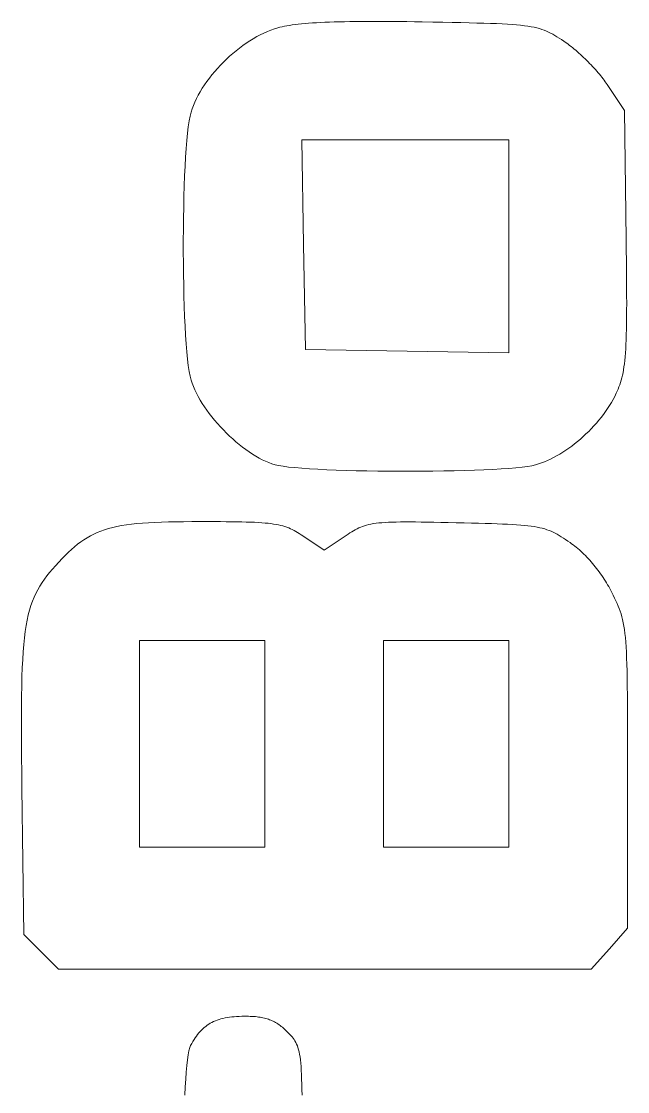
# Model space of a CAD drawing. Header units: millimetres. Extents: x -3 to 1890, y 0 to 300.
# Drawn here: x 24.93 to 48.34, y 165.56 to 206.87 of the extents above; entities that cross this region are included whole.
import ezdxf

# ---------------------------------------------------------------- set-up
doc = ezdxf.new("R2010")
doc.units = ezdxf.units.MM
doc.layers.add('Etch', color=1, linetype='CONTINUOUS', lineweight=0, true_color=0xff0000)

msp = doc.modelspace()

# ---------------------------------------------------------------- linework, layer by layer
at = {"layer": 'Etch'}
for p, q in [((34.567, 206.536), (34.703, 206.584)), ((34.703, 206.584), (34.837, 206.625)), ((34.837, 206.625), (34.914, 206.646)), ((34.914, 206.646), (34.997, 206.665)), ((34.997, 206.665), (35.086, 206.683)), ((35.086, 206.683), (35.18, 206.701)), ((35.18, 206.701), (35.282, 206.718)), ((35.282, 206.718), (35.389, 206.733)), ((35.389, 206.733), (35.503, 206.748)), ((35.503, 206.748), (35.623, 206.762)), ((35.623, 206.762), (35.75, 206.776)), ((35.75, 206.776), (35.884, 206.788)), ((35.884, 206.788), (36.024, 206.799)), ((36.024, 206.799), (36.171, 206.81)), ((36.171, 206.81), (36.326, 206.82)), ((36.326, 206.82), (36.487, 206.828)), ((36.487, 206.828), (36.656, 206.836)), ((36.656, 206.836), (36.831, 206.844)), ((36.831, 206.844), (37.015, 206.85)), ((37.015, 206.85), (37.205, 206.855)), ((37.205, 206.855), (37.403, 206.86)), ((37.403, 206.86), (37.609, 206.864)), ((37.609, 206.864), (37.823, 206.867)), ((37.823, 206.867), (38.044, 206.869)), ((38.044, 206.869), (38.274, 206.871)), ((38.274, 206.871), (38.511, 206.871)), ((38.511, 206.871), (38.756, 206.871)), ((38.756, 206.871), (39.01, 206.87)), ((39.01, 206.87), (39.272, 206.868)), ((39.272, 206.868), (39.543, 206.865)), ((39.543, 206.865), (39.821, 206.862)), ((39.821, 206.862), (40.109, 206.858)), ((40.109, 206.858), (40.405, 206.853)), ((40.405, 206.853), (40.819, 206.845)), ((40.819, 206.845), (41.207, 206.838)), ((41.207, 206.838), (41.569, 206.831)), ((41.569, 206.831), (41.908, 206.824)), ((41.908, 206.824), (42.224, 206.817)), ((42.224, 206.817), (42.518, 206.809)), ((42.518, 206.809), (42.791, 206.801)), ((42.791, 206.801), (43.045, 206.793)), ((43.045, 206.793), (43.28, 206.784)), ((43.28, 206.784), (43.497, 206.774)), ((43.497, 206.774), (43.698, 206.763)), ((43.698, 206.763), (43.883, 206.75)), ((43.883, 206.75), (44.054, 206.737)), ((44.054, 206.737), (44.212, 206.722)), ((44.212, 206.722), (44.357, 206.705)), ((44.357, 206.705), (44.492, 206.687)), ((44.492, 206.687), (44.616, 206.667)), ((44.616, 206.667), (44.731, 206.645)), ((44.731, 206.645), (44.837, 206.62)), ((44.837, 206.62), (44.937, 206.594)), ((44.937, 206.594), (45.032, 206.565)), ((45.032, 206.565), (45.121, 206.533)), ((33.751, 206.121), (33.886, 206.204)), ((33.886, 206.204), (34.022, 206.282)), ((34.022, 206.282), (34.158, 206.355)), ((34.158, 206.355), (34.294, 206.421)), ((34.294, 206.421), (34.431, 206.482)), ((34.431, 206.482), (34.567, 206.536)), ((45.121, 206.533), (45.206, 206.498)), ((45.206, 206.498), (45.289, 206.461)), ((45.289, 206.461), (45.37, 206.42)), ((45.37, 206.42), (45.451, 206.377)), ((45.451, 206.377), (45.532, 206.33)), ((45.532, 206.33), (45.614, 206.28)), ((45.614, 206.28), (45.699, 206.226)), ((45.699, 206.226), (45.788, 206.168)), ((45.788, 206.168), (45.881, 206.106)), ((33.098, 205.636), (33.225, 205.741)), ((33.225, 205.741), (33.354, 205.843)), ((33.354, 205.843), (33.485, 205.94)), ((33.485, 205.94), (33.617, 206.033)), ((33.617, 206.033), (33.751, 206.121)), ((45.881, 206.106), (45.935, 206.069)), ((45.935, 206.069), (45.991, 206.03)), ((45.991, 206.03), (46.047, 205.989)), ((46.047, 205.989), (46.104, 205.946)), ((46.104, 205.946), (46.162, 205.901)), ((46.162, 205.901), (46.221, 205.854)), ((46.221, 205.854), (46.28, 205.805)), ((46.28, 205.805), (46.34, 205.755)), ((46.34, 205.755), (46.399, 205.703)), ((32.733, 205.298), (32.852, 205.414)), ((32.852, 205.414), (32.973, 205.527)), ((32.973, 205.527), (33.098, 205.636)), ((46.399, 205.703), (46.46, 205.65)), ((46.46, 205.65), (46.52, 205.596)), ((46.52, 205.596), (46.58, 205.541)), ((46.58, 205.541), (46.64, 205.484)), ((46.64, 205.484), (46.699, 205.427)), ((46.699, 205.427), (46.758, 205.369)), ((46.758, 205.369), (46.817, 205.31)), ((32.292, 204.809), (32.396, 204.935)), ((32.396, 204.935), (32.505, 205.058)), ((32.505, 205.058), (32.617, 205.18)), ((32.617, 205.18), (32.733, 205.298)), ((46.817, 205.31), (46.875, 205.251)), ((46.875, 205.251), (46.932, 205.191)), ((46.932, 205.191), (46.989, 205.132)), ((46.989, 205.132), (47.044, 205.071)), ((47.044, 205.071), (47.099, 205.011)), ((47.099, 205.011), (47.152, 204.951)), ((47.152, 204.951), (47.203, 204.891)), ((32.005, 204.422), (32.096, 204.553)), ((32.096, 204.553), (32.192, 204.682)), ((32.192, 204.682), (32.292, 204.809)), ((47.203, 204.891), (47.254, 204.832)), ((47.254, 204.832), (47.302, 204.773)), ((47.302, 204.773), (47.349, 204.714)), ((47.349, 204.714), (47.394, 204.656)), ((47.394, 204.656), (47.437, 204.599)), ((47.437, 204.599), (47.479, 204.543)), ((47.479, 204.543), (47.518, 204.487)), ((31.764, 204.025), (31.839, 204.158)), ((31.839, 204.158), (31.919, 204.291)), ((31.919, 204.291), (32.005, 204.422)), ((47.518, 204.487), (47.554, 204.433)), ((47.554, 204.433), (48.221, 203.427)), ((31.576, 203.626), (31.632, 203.759)), ((31.632, 203.759), (31.695, 203.892)), ((31.695, 203.892), (31.764, 204.025)), ((31.446, 203.213), (31.483, 203.362)), ((31.483, 203.362), (31.526, 203.493)), ((31.526, 203.493), (31.576, 203.626)), ((48.221, 203.427), (48.285, 198.455)), ((31.378, 202.807), (31.411, 203.027)), ((31.411, 203.027), (31.446, 203.213)), ((31.321, 202.274), (31.349, 202.555)), ((31.349, 202.555), (31.378, 202.807)), ((31.296, 201.966), (31.321, 202.274)), ((39.758, 202.302), (35.765, 202.302)), ((35.765, 202.302), (35.832, 198.255)), ((43.751, 202.302), (39.758, 202.302)), ((39.758, 202.302), (39.758, 202.302)), ((43.751, 198.189), (43.751, 202.302)), ((31.254, 201.28), (31.274, 201.634)), ((31.274, 201.634), (31.296, 201.966)), ((31.236, 200.908), (31.254, 201.28)), ((31.221, 200.518), (31.236, 200.908)), ((31.209, 200.115), (31.221, 200.518)), ((31.199, 199.7), (31.209, 200.115)), ((31.191, 199.276), (31.199, 199.7)), ((31.186, 198.846), (31.191, 199.276)), ((31.184, 198.412), (31.186, 198.846)), ((31.184, 197.977), (31.184, 198.412)), ((48.285, 198.455), (48.29, 198.039)), ((31.186, 197.543), (31.184, 197.977)), ((35.832, 198.255), (35.898, 194.208)), ((43.751, 194.075), (43.751, 198.189)), ((48.29, 198.039), (48.295, 197.645)), ((31.191, 197.113), (31.186, 197.543)), ((48.295, 197.645), (48.299, 197.273)), ((31.199, 196.69), (31.191, 197.113)), ((48.299, 197.273), (48.302, 196.923)), ((31.209, 196.275), (31.199, 196.69)), ((48.302, 196.923), (48.304, 196.592)), ((31.221, 195.871), (31.209, 196.275)), ((48.304, 196.592), (48.305, 196.282)), ((48.305, 196.282), (48.306, 195.989)), ((31.236, 195.482), (31.221, 195.871)), ((48.306, 195.989), (48.305, 195.715)), ((31.254, 195.109), (31.236, 195.482)), ((48.303, 195.458), (48.301, 195.218)), ((48.305, 195.715), (48.303, 195.458)), ((31.274, 194.756), (31.254, 195.109)), ((48.297, 194.992), (48.292, 194.782)), ((48.301, 195.218), (48.297, 194.992)), ((31.296, 194.423), (31.274, 194.756)), ((48.285, 194.585), (48.278, 194.402)), ((48.292, 194.782), (48.285, 194.585)), ((31.321, 194.116), (31.296, 194.423)), ((35.898, 194.208), (39.824, 194.142)), ((48.269, 194.231), (48.259, 194.071)), ((48.278, 194.402), (48.269, 194.231)), ((31.349, 193.834), (31.321, 194.116)), ((31.378, 193.582), (31.349, 193.834)), ((39.824, 194.142), (43.751, 194.075)), ((48.233, 193.783), (48.219, 193.653)), ((48.247, 193.922), (48.233, 193.783)), ((48.259, 194.071), (48.247, 193.922)), ((31.411, 193.362), (31.378, 193.582)), ((31.446, 193.177), (31.411, 193.362)), ((48.184, 193.418), (48.164, 193.31)), ((48.202, 193.532), (48.184, 193.418)), ((48.219, 193.653), (48.202, 193.532)), ((31.483, 193.028), (31.446, 193.177)), ((31.524, 192.903), (31.483, 193.028)), ((48.067, 192.932), (48.038, 192.846)), ((48.094, 193.021), (48.067, 192.932)), ((48.119, 193.113), (48.094, 193.021)), ((48.143, 193.209), (48.119, 193.113)), ((48.164, 193.31), (48.143, 193.209)), ((31.572, 192.776), (31.524, 192.903)), ((31.628, 192.648), (31.572, 192.776)), ((31.69, 192.518), (31.628, 192.648)), ((31.759, 192.388), (31.69, 192.518)), ((47.9, 192.515), (47.843, 192.396)), ((47.938, 192.597), (47.9, 192.515)), ((47.9, 192.515), (47.9, 192.515)), ((47.973, 192.68), (47.938, 192.597)), ((48.006, 192.763), (47.973, 192.68)), ((48.038, 192.846), (48.006, 192.763)), ((31.834, 192.256), (31.759, 192.388)), ((31.915, 192.124), (31.834, 192.256)), ((32.001, 191.993), (31.915, 192.124)), ((47.714, 192.161), (47.643, 192.044)), ((47.781, 192.278), (47.714, 192.161)), ((47.843, 192.396), (47.781, 192.278)), ((32.093, 191.862), (32.001, 191.993)), ((32.189, 191.731), (32.093, 191.862)), ((32.29, 191.601), (32.189, 191.731)), ((47.405, 191.698), (47.318, 191.585)), ((47.488, 191.812), (47.405, 191.698)), ((47.568, 191.927), (47.488, 191.812)), ((47.643, 192.044), (47.568, 191.927)), ((32.395, 191.473), (32.29, 191.601)), ((32.504, 191.347), (32.395, 191.473)), ((32.616, 191.223), (32.504, 191.347)), ((47.135, 191.364), (47.039, 191.256)), ((47.228, 191.474), (47.135, 191.364)), ((47.318, 191.585), (47.228, 191.474)), ((32.731, 191.101), (32.616, 191.223)), ((32.849, 190.982), (32.731, 191.101)), ((32.97, 190.866), (32.849, 190.982)), ((33.092, 190.753), (32.97, 190.866)), ((46.733, 190.945), (46.627, 190.847)), ((46.838, 191.047), (46.733, 190.945)), ((46.939, 191.15), (46.838, 191.047)), ((47.039, 191.256), (46.939, 191.15)), ((33.217, 190.644), (33.092, 190.753)), ((33.343, 190.539), (33.217, 190.644)), ((33.47, 190.439), (33.343, 190.539)), ((46.183, 190.48), (46.069, 190.397)), ((46.297, 190.567), (46.183, 190.48)), ((46.408, 190.657), (46.297, 190.567)), ((46.519, 190.75), (46.408, 190.657)), ((46.627, 190.847), (46.519, 190.75)), ((33.598, 190.344), (33.47, 190.439)), ((33.726, 190.254), (33.598, 190.344)), ((33.854, 190.169), (33.726, 190.254)), ((33.982, 190.09), (33.854, 190.169)), ((34.109, 190.017), (33.982, 190.09)), ((45.484, 190.036), (45.367, 189.977)), ((45.602, 190.1), (45.484, 190.036)), ((45.72, 190.168), (45.602, 190.1)), ((45.837, 190.24), (45.72, 190.168)), ((45.953, 190.317), (45.837, 190.24)), ((46.069, 190.397), (45.953, 190.317)), ((34.236, 189.951), (34.109, 190.017)), ((34.361, 189.891), (34.236, 189.951)), ((34.485, 189.839), (34.361, 189.891)), ((34.606, 189.794), (34.485, 189.839)), ((34.726, 189.757), (34.606, 189.794)), ((34.861, 189.726), (34.726, 189.757)), ((35.035, 189.697), (34.861, 189.726)), ((35.244, 189.67), (35.035, 189.697)), ((35.485, 189.645), (35.244, 189.67)), ((35.756, 189.622), (35.485, 189.645)), ((36.055, 189.601), (35.756, 189.622)), ((44.027, 189.641), (43.756, 189.618)), ((44.267, 189.666), (44.027, 189.641)), ((44.476, 189.692), (44.267, 189.666)), ((44.649, 189.721), (44.476, 189.692)), ((44.784, 189.752), (44.649, 189.721)), ((44.899, 189.787), (44.784, 189.752)), ((45.015, 189.827), (44.899, 189.787)), ((45.132, 189.872), (45.015, 189.827)), ((45.249, 189.922), (45.132, 189.872)), ((45.367, 189.977), (45.249, 189.922)), ((36.378, 189.582), (36.055, 189.601)), ((36.723, 189.566), (36.378, 189.582)), ((37.088, 189.551), (36.723, 189.566)), ((37.47, 189.538), (37.088, 189.551)), ((37.866, 189.528), (37.47, 189.538)), ((38.274, 189.519), (37.866, 189.528)), ((38.691, 189.513), (38.274, 189.519)), ((39.115, 189.508), (38.691, 189.513)), ((39.542, 189.506), (39.115, 189.508)), ((39.971, 189.506), (39.542, 189.506)), ((40.398, 189.508), (39.971, 189.506)), ((40.822, 189.512), (40.398, 189.508)), ((41.239, 189.518), (40.822, 189.512)), ((41.647, 189.526), (41.239, 189.518)), ((42.043, 189.536), (41.647, 189.526)), ((42.424, 189.548), (42.043, 189.536)), ((42.789, 189.563), (42.424, 189.548)), ((43.134, 189.579), (42.789, 189.563)), ((43.457, 189.598), (43.134, 189.579)), ((43.756, 189.618), (43.457, 189.598)), ((30.608, 187.551), (30.895, 187.556)), ((30.895, 187.556), (31.198, 187.56)), ((31.198, 187.56), (31.517, 187.563)), ((31.517, 187.563), (31.853, 187.563)), ((31.853, 187.563), (32.123, 187.563)), ((32.123, 187.563), (32.377, 187.563)), ((32.377, 187.563), (32.617, 187.562)), ((32.617, 187.562), (32.843, 187.56)), ((32.843, 187.56), (33.055, 187.558)), ((33.055, 187.558), (33.255, 187.555)), ((33.255, 187.555), (33.442, 187.551)), ((27.726, 187.081), (27.86, 187.142)), ((27.86, 187.142), (28, 187.198)), ((28, 187.198), (28.145, 187.249)), ((28.145, 187.249), (28.297, 187.295)), ((28.297, 187.295), (28.457, 187.337)), ((28.457, 187.337), (28.624, 187.374)), ((28.624, 187.374), (28.8, 187.407)), ((28.8, 187.407), (28.986, 187.437)), ((28.986, 187.437), (29.181, 187.462)), ((29.181, 187.462), (29.388, 187.484)), ((29.388, 187.484), (29.606, 187.503)), ((29.606, 187.503), (29.836, 187.519)), ((29.836, 187.519), (30.08, 187.532)), ((30.08, 187.532), (30.337, 187.543)), ((30.337, 187.543), (30.608, 187.551)), ((33.442, 187.551), (33.617, 187.547)), ((33.617, 187.547), (33.782, 187.541)), ((33.782, 187.541), (33.936, 187.535)), ((33.936, 187.535), (34.08, 187.527)), ((34.08, 187.527), (34.215, 187.518)), ((34.215, 187.518), (34.341, 187.508)), ((34.341, 187.508), (34.459, 187.496)), ((34.459, 187.496), (34.57, 187.483)), ((34.57, 187.483), (34.673, 187.469)), ((34.673, 187.469), (34.771, 187.453)), ((34.771, 187.453), (34.862, 187.435)), ((34.862, 187.435), (34.949, 187.415)), ((34.949, 187.415), (35.031, 187.394)), ((35.031, 187.394), (35.109, 187.37)), ((35.109, 187.37), (35.184, 187.345)), ((35.184, 187.345), (35.256, 187.317)), ((35.256, 187.317), (35.325, 187.287)), ((35.325, 187.287), (35.394, 187.255)), ((35.394, 187.255), (35.461, 187.22)), ((35.461, 187.22), (35.528, 187.183)), ((35.528, 187.183), (35.595, 187.144)), ((35.595, 187.144), (35.663, 187.101)), ((37.618, 187.125), (37.689, 187.169)), ((37.689, 187.169), (37.758, 187.211)), ((37.758, 187.211), (37.826, 187.25)), ((37.826, 187.25), (37.895, 187.286)), ((37.895, 187.286), (37.964, 187.32)), ((37.964, 187.32), (38.034, 187.35)), ((38.034, 187.35), (38.106, 187.378)), ((38.106, 187.378), (38.182, 187.404)), ((38.182, 187.404), (38.26, 187.427)), ((38.26, 187.427), (38.344, 187.448)), ((38.344, 187.448), (38.432, 187.467)), ((38.432, 187.467), (38.526, 187.483)), ((38.526, 187.483), (38.626, 187.498)), ((38.626, 187.498), (38.734, 187.51)), ((38.734, 187.51), (38.849, 187.521)), ((38.849, 187.521), (38.974, 187.53)), ((38.974, 187.53), (39.108, 187.537)), ((39.108, 187.537), (39.252, 187.542)), ((39.252, 187.542), (39.407, 187.546)), ((39.407, 187.546), (39.573, 187.549)), ((39.573, 187.549), (39.752, 187.55)), ((39.752, 187.55), (39.944, 187.55)), ((39.944, 187.55), (40.15, 187.548)), ((40.15, 187.548), (40.371, 187.546)), ((40.371, 187.546), (40.607, 187.542)), ((40.607, 187.542), (40.859, 187.538)), ((40.859, 187.538), (41.128, 187.533)), ((41.128, 187.533), (41.414, 187.526)), ((41.414, 187.526), (41.719, 187.52)), ((41.719, 187.52), (42.028, 187.513)), ((42.028, 187.513), (42.318, 187.506)), ((42.318, 187.506), (42.59, 187.499)), ((42.59, 187.499), (42.845, 187.492)), ((42.845, 187.492), (43.083, 187.484)), ((43.083, 187.484), (43.306, 187.477)), ((43.306, 187.477), (43.514, 187.469)), ((43.514, 187.469), (43.708, 187.46)), ((43.708, 187.46), (43.888, 187.45)), ((43.888, 187.45), (44.056, 187.44)), ((44.056, 187.44), (44.213, 187.428)), ((44.213, 187.428), (44.358, 187.415)), ((44.358, 187.415), (44.493, 187.401)), ((44.493, 187.401), (44.62, 187.385)), ((44.62, 187.385), (44.737, 187.368)), ((44.737, 187.368), (44.847, 187.348)), ((44.847, 187.348), (44.95, 187.327)), ((44.95, 187.327), (45.047, 187.304)), ((45.047, 187.304), (45.139, 187.279)), ((45.139, 187.279), (45.226, 187.251)), ((45.226, 187.251), (45.31, 187.221)), ((45.31, 187.221), (45.391, 187.188)), ((45.391, 187.188), (45.469, 187.152)), ((45.469, 187.152), (45.547, 187.114)), ((27.105, 186.689), (27.225, 186.78)), ((27.225, 186.78), (27.346, 186.864)), ((27.346, 186.864), (27.469, 186.942)), ((27.469, 186.942), (27.596, 187.014)), ((27.596, 187.014), (27.726, 187.081)), ((35.663, 187.101), (35.732, 187.056)), ((35.732, 187.056), (35.804, 187.009)), ((35.804, 187.009), (36.623, 186.454)), ((36.623, 186.454), (37.468, 187.026)), ((37.468, 187.026), (37.545, 187.077)), ((37.545, 187.077), (37.618, 187.125)), ((45.547, 187.114), (45.624, 187.072)), ((45.624, 187.072), (45.701, 187.027)), ((45.701, 187.027), (45.779, 186.979)), ((45.779, 186.979), (45.86, 186.928)), ((45.86, 186.928), (45.943, 186.872)), ((45.943, 186.872), (46.029, 186.813)), ((46.029, 186.813), (46.12, 186.751)), ((46.12, 186.751), (46.18, 186.708)), ((26.628, 186.26), (26.749, 186.378)), ((26.749, 186.378), (26.868, 186.488)), ((26.868, 186.488), (26.986, 186.592)), ((26.986, 186.592), (27.105, 186.689)), ((46.18, 186.708), (46.24, 186.664)), ((46.24, 186.664), (46.3, 186.617)), ((46.3, 186.617), (46.36, 186.57)), ((46.36, 186.57), (46.419, 186.52)), ((46.419, 186.52), (46.478, 186.469)), ((46.478, 186.469), (46.537, 186.417)), ((46.537, 186.417), (46.595, 186.363)), ((46.595, 186.363), (46.653, 186.307)), ((26.251, 185.861), (26.38, 186.002)), ((26.38, 186.002), (26.506, 186.134)), ((26.506, 186.134), (26.628, 186.26)), ((46.653, 186.307), (46.71, 186.251)), ((46.71, 186.251), (46.767, 186.193)), ((46.767, 186.193), (46.823, 186.133)), ((46.823, 186.133), (46.879, 186.073)), ((46.879, 186.073), (46.934, 186.011)), ((46.934, 186.011), (46.988, 185.948)), ((46.988, 185.948), (47.042, 185.884)), ((25.917, 185.467), (26.022, 185.597)), ((26.022, 185.597), (26.133, 185.728)), ((26.133, 185.728), (26.251, 185.861)), ((47.042, 185.884), (47.094, 185.819)), ((47.094, 185.819), (47.146, 185.753)), ((47.146, 185.753), (47.198, 185.686)), ((47.198, 185.686), (47.248, 185.619)), ((47.248, 185.619), (47.297, 185.55)), ((47.297, 185.55), (47.345, 185.481)), ((25.642, 185.073), (25.728, 185.206)), ((25.728, 185.206), (25.819, 185.338)), ((25.819, 185.338), (25.917, 185.467)), ((47.345, 185.481), (47.393, 185.411)), ((47.393, 185.411), (47.439, 185.34)), ((47.439, 185.34), (47.484, 185.269)), ((47.484, 185.269), (47.528, 185.197)), ((47.528, 185.197), (47.571, 185.125)), ((47.571, 185.125), (47.613, 185.052)), ((25.42, 184.644), (25.488, 184.793)), ((25.488, 184.793), (25.562, 184.935)), ((25.562, 184.935), (25.642, 185.073)), ((47.613, 185.052), (47.653, 184.978)), ((47.653, 184.978), (47.692, 184.905)), ((47.692, 184.905), (47.73, 184.831)), ((47.73, 184.831), (47.786, 184.717)), ((47.786, 184.717), (47.839, 184.608)), ((25.247, 184.148), (25.3, 184.323)), ((25.3, 184.323), (25.357, 184.488)), ((25.357, 184.488), (25.42, 184.644)), ((47.839, 184.608), (47.889, 184.504)), ((47.889, 184.504), (47.935, 184.403)), ((47.935, 184.403), (47.978, 184.303)), ((47.978, 184.303), (48.018, 184.203)), ((25.156, 183.763), (25.199, 183.962)), ((25.199, 183.962), (25.247, 184.148)), ((48.018, 184.203), (48.054, 184.102)), ((48.054, 184.102), (48.088, 183.999)), ((48.088, 183.999), (48.119, 183.891)), ((48.119, 183.891), (48.148, 183.779)), ((25.083, 183.324), (25.117, 183.551)), ((25.117, 183.551), (25.156, 183.763)), ((48.148, 183.779), (48.174, 183.659)), ((48.174, 183.659), (48.197, 183.531)), ((48.197, 183.531), (48.219, 183.394)), ((25.026, 182.819), (25.052, 183.08)), ((25.052, 183.08), (25.083, 183.324)), ((48.219, 183.394), (48.238, 183.246)), ((48.238, 183.246), (48.254, 183.086)), ((48.254, 183.086), (48.269, 182.912)), ((25.003, 182.54), (25.026, 182.819)), ((31.911, 182.972), (29.495, 182.972)), ((29.495, 182.972), (29.495, 178.986)), ((34.327, 182.972), (31.911, 182.972)), ((31.911, 182.972), (31.911, 182.972)), ((34.327, 178.986), (34.327, 182.972)), ((41.334, 182.972), (38.918, 182.972)), ((38.918, 182.972), (38.918, 178.986)), ((43.751, 182.972), (41.334, 182.972)), ((41.334, 182.972), (41.334, 182.972)), ((43.751, 178.986), (43.751, 182.972)), ((48.269, 182.912), (48.283, 182.723)), ((48.283, 182.723), (48.294, 182.518)), ((24.968, 181.921), (24.984, 182.241)), ((24.984, 182.241), (25.003, 182.54)), ((48.294, 182.518), (48.304, 182.295)), ((48.304, 182.295), (48.312, 182.053)), ((24.955, 181.578), (24.968, 181.921)), ((48.312, 182.053), (48.319, 181.79)), ((48.319, 181.79), (48.325, 181.506)), ((24.946, 181.212), (24.955, 181.578)), ((48.325, 181.506), (48.33, 181.198)), ((24.939, 180.821), (24.946, 181.212)), ((48.33, 181.198), (48.334, 180.866)), ((24.934, 180.404), (24.939, 180.821)), ((48.334, 180.866), (48.336, 180.507)), ((24.932, 179.96), (24.934, 180.404)), ((48.336, 180.507), (48.339, 180.121)), ((48.339, 180.121), (48.34, 179.707)), ((24.933, 179.488), (24.932, 179.96)), ((48.34, 179.707), (48.341, 179.262)), ((24.935, 178.985), (24.933, 179.488)), ((24.939, 178.452), (24.935, 178.985)), ((29.495, 178.986), (29.495, 174.999)), ((34.327, 174.999), (34.327, 178.986)), ((38.918, 178.986), (38.918, 174.999)), ((43.751, 174.999), (43.751, 178.986)), ((48.341, 179.262), (48.341, 178.786)), ((48.341, 178.786), (48.342, 178.277)), ((24.945, 177.887), (24.939, 178.452)), ((48.342, 178.277), (48.342, 177.734)), ((24.952, 177.288), (24.945, 177.887)), ((48.342, 177.734), (48.342, 171.865)), ((25.025, 171.626), (24.952, 177.288)), ((29.495, 174.999), (31.911, 174.999)), ((31.911, 174.999), (34.327, 174.999)), ((38.918, 174.999), (41.334, 174.999)), ((41.334, 174.999), (43.751, 174.999)), ((48.342, 171.865), (47.637, 171.076)), ((25.695, 170.957), (25.025, 171.626)), ((47.637, 171.076), (46.931, 170.287)), ((47.637, 171.076), (47.637, 171.076)), ((26.365, 170.287), (25.695, 170.957)), ((36.648, 170.287), (26.365, 170.287)), ((46.931, 170.287), (36.648, 170.287)), ((32.106, 168.121), (32.165, 168.16)), ((32.165, 168.16), (32.226, 168.197)), ((32.226, 168.197), (32.289, 168.231)), ((32.289, 168.231), (32.355, 168.262)), ((32.355, 168.262), (32.422, 168.292)), ((32.422, 168.292), (32.492, 168.318)), ((32.492, 168.318), (32.565, 168.342)), ((32.565, 168.342), (32.64, 168.364)), ((32.64, 168.364), (32.717, 168.384)), ((32.717, 168.384), (32.798, 168.401)), ((32.798, 168.401), (32.881, 168.416)), ((32.881, 168.416), (32.967, 168.429)), ((32.967, 168.429), (33.057, 168.441)), ((33.057, 168.441), (33.149, 168.45)), ((33.149, 168.45), (33.245, 168.457)), ((33.245, 168.457), (33.344, 168.462)), ((33.344, 168.462), (33.447, 168.466)), ((33.447, 168.466), (33.553, 168.467)), ((33.553, 168.467), (33.628, 168.467)), ((33.628, 168.467), (33.7, 168.466)), ((33.7, 168.466), (33.771, 168.465)), ((33.771, 168.465), (33.839, 168.462)), ((33.839, 168.462), (33.905, 168.458)), ((33.905, 168.458), (33.969, 168.453)), ((33.969, 168.453), (34.031, 168.447)), ((34.031, 168.447), (34.091, 168.439)), ((34.091, 168.439), (34.15, 168.431)), ((34.15, 168.431), (34.207, 168.421)), ((34.207, 168.421), (34.262, 168.41)), ((34.262, 168.41), (34.316, 168.398)), ((34.316, 168.398), (34.369, 168.385)), ((34.369, 168.385), (34.42, 168.37)), ((34.42, 168.37), (34.47, 168.354)), ((34.47, 168.354), (34.519, 168.336)), ((34.519, 168.336), (34.567, 168.317)), ((34.567, 168.317), (34.614, 168.297)), ((34.614, 168.297), (34.661, 168.275)), ((34.661, 168.275), (34.706, 168.251)), ((34.706, 168.251), (34.751, 168.226)), ((34.751, 168.226), (34.795, 168.199)), ((34.795, 168.199), (34.839, 168.171)), ((34.839, 168.171), (34.883, 168.141)), ((34.883, 168.141), (34.926, 168.109)), ((31.69, 167.704), (31.738, 167.767)), ((31.738, 167.767), (31.786, 167.826)), ((31.786, 167.826), (31.836, 167.883)), ((31.836, 167.883), (31.887, 167.936)), ((31.887, 167.936), (31.939, 167.987)), ((31.939, 167.987), (31.993, 168.034)), ((31.993, 168.034), (32.049, 168.079)), ((32.049, 168.079), (32.106, 168.121)), ((34.926, 168.109), (34.969, 168.076)), ((34.969, 168.076), (35.012, 168.041)), ((35.012, 168.041), (35.055, 168.004)), ((35.055, 168.004), (35.098, 167.965)), ((35.098, 167.965), (35.141, 167.924)), ((35.141, 167.924), (35.184, 167.882)), ((35.184, 167.882), (35.238, 167.827)), ((35.238, 167.827), (35.29, 167.774)), ((35.29, 167.774), (35.337, 167.723)), ((31.433, 167.258), (31.467, 167.343)), ((31.467, 167.343), (31.51, 167.422)), ((31.51, 167.422), (31.554, 167.497)), ((31.554, 167.497), (31.599, 167.57)), ((31.599, 167.57), (31.644, 167.639)), ((31.644, 167.639), (31.69, 167.704)), ((35.337, 167.723), (35.382, 167.672)), ((35.382, 167.672), (35.423, 167.621)), ((35.423, 167.621), (35.462, 167.568)), ((35.462, 167.568), (35.497, 167.514)), ((35.497, 167.514), (35.53, 167.456)), ((35.53, 167.456), (35.56, 167.394)), ((35.56, 167.394), (35.588, 167.328)), ((35.588, 167.328), (35.613, 167.256)), ((31.345, 166.785), (31.372, 166.976)), ((31.372, 166.976), (31.402, 167.135)), ((31.402, 167.135), (31.433, 167.258)), ((35.613, 167.256), (35.636, 167.178)), ((35.636, 167.178), (35.656, 167.092)), ((35.656, 167.092), (35.675, 166.998)), ((35.675, 166.998), (35.691, 166.896)), ((31.297, 166.314), (31.32, 166.563)), ((31.32, 166.563), (31.345, 166.785)), ((35.691, 166.896), (35.706, 166.783)), ((35.706, 166.783), (35.719, 166.659)), ((35.719, 166.659), (35.73, 166.523)), ((35.73, 166.523), (35.74, 166.375)), ((31.276, 166.039), (31.297, 166.314)), ((35.74, 166.375), (35.748, 166.214)), ((35.748, 166.214), (35.755, 166.038)), ((31.241, 165.422), (31.258, 165.74)), ((31.258, 165.74), (31.276, 166.039)), ((35.755, 166.038), (35.76, 165.847)), ((35.76, 165.847), (35.765, 165.64)), ((35.765, 165.64), (35.769, 165.417))]:
    msp.add_line(p, q, dxfattribs=at)

doc.saveas('drawing.dxf')
